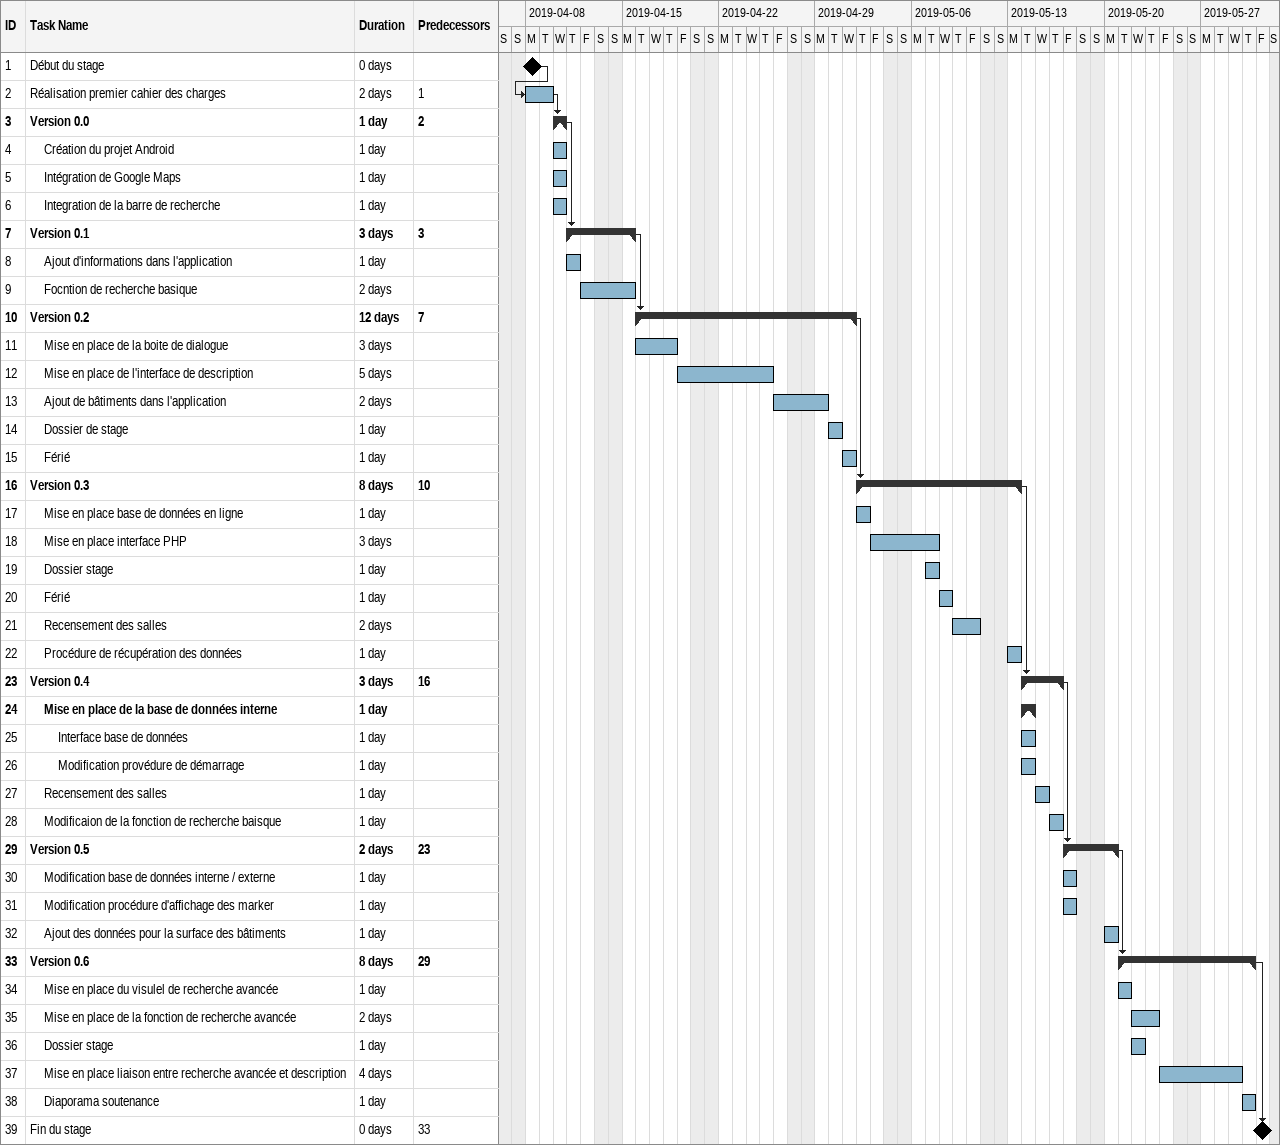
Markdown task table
| ID | Level | Task | Duration | Start | Finish | Predecessors |
|---|---|---|---|---|---|---|
| 1 | 1 | Début du stage | 0d | 2019-04-08 | 2019-04-08 |  |
| 2 | 1 | Réalisation premier cahier des charges | 2d | 2019-04-08 | 2019-04-09 | 1 |
| 3 | 1 | **Version 0.0** | 1d | 2019-04-10 | 2019-04-10 | 2 |
| 4 | 2 | Création du projet Android | 1d | 2019-04-10 | 2019-04-10 |  |
| 5 | 2 | Intégration de Google Maps | 1d | 2019-04-10 | 2019-04-10 |  |
| 6 | 2 | Integration de la barre de recherche | 1d | 2019-04-10 | 2019-04-10 |  |
| 7 | 1 | **Version 0.1** | 3d | 2019-04-11 | 2019-04-15 | 3 |
| 8 | 2 | Ajout d'informations dans l'application | 1d | 2019-04-11 | 2019-04-11 |  |
| 9 | 2 | Focntion de recherche basique | 2d | 2019-04-12 | 2019-04-15 |  |
| 10 | 1 | **Version 0.2** | 12d | 2019-04-16 | 2019-05-01 | 7 |
| 11 | 2 | Mise en place de la boite de dialogue | 3d | 2019-04-16 | 2019-04-18 |  |
| 12 | 2 | Mise en place de l'interface de description | 5d | 2019-04-19 | 2019-04-25 |  |
| 13 | 2 | Ajout de bâtiments dans l'application | 2d | 2019-04-26 | 2019-04-29 |  |
| 14 | 2 | Dossier de stage | 1d | 2019-04-30 | 2019-04-30 |  |
| 15 | 2 | Férié | 1d | 2019-05-01 | 2019-05-01 |  |
| 16 | 1 | **Version 0.3** | 8d | 2019-05-02 | 2019-05-13 | 10 |
| 17 | 2 | Mise en place base de données en ligne | 1d | 2019-05-02 | 2019-05-02 |  |
| 18 | 2 | Mise en place interface PHP | 3d | 2019-05-03 | 2019-05-07 |  |
| 19 | 2 | Dossier stage | 1d | 2019-05-07 | 2019-05-07 |  |
| 20 | 2 | Férié | 1d | 2019-05-08 | 2019-05-08 |  |
| 21 | 2 | Recensement des salles | 2d | 2019-05-09 | 2019-05-10 |  |
| 22 | 2 | Procédure de récupération des données | 1d | 2019-05-13 | 2019-05-13 |  |
| 23 | 1 | **Version 0.4** | 3d | 2019-05-14 | 2019-05-16 | 16 |
| 24 | 2 | **Mise en place de la base de données interne** | 1d | 2019-05-14 | 2019-05-14 |  |
| 25 | 3 | Interface base de données | 1d | 2019-05-14 | 2019-05-14 |  |
| 26 | 3 | Modification provédure de démarrage | 1d | 2019-05-14 | 2019-05-14 |  |
| 27 | 2 | Recensement des salles | 1d | 2019-05-15 | 2019-05-15 |  |
| 28 | 2 | Modificaion de la fonction de recherche baisque | 1d | 2019-05-16 | 2019-05-16 |  |
| 29 | 1 | **Version 0.5** | 2d | 2019-05-17 | 2019-05-20 | 23 |
| 30 | 2 | Modification base de données interne / externe | 1d | 2019-05-17 | 2019-05-17 |  |
| 31 | 2 | Modification procédure d'affichage des marker | 1d | 2019-05-17 | 2019-05-17 |  |
| 32 | 2 | Ajout des données pour la surface des bâtiments | 1d | 2019-05-20 | 2019-05-20 |  |
| 33 | 1 | **Version 0.6** | 8d | 2019-05-21 | 2019-05-30 | 29 |
| 34 | 2 | Mise en place du visulel de recherche avancée | 1d | 2019-05-21 | 2019-05-21 |  |
| 35 | 2 | Mise en place de la fonction de recherche avancée | 2d | 2019-05-22 | 2019-05-23 |  |
| 36 | 2 | Dossier stage | 1d | 2019-05-22 | 2019-05-22 |  |
| 37 | 2 | Mise en place liaison entre recherche avancée et description | 4d | 2019-05-24 | 2019-05-29 |  |
| 38 | 2 | Diaporama soutenance | 1d | 2019-05-30 | 2019-05-30 |  |
| 39 | 1 | Fin du stage | 0d | 2019-05-31 | 2019-05-31 | 33 |
